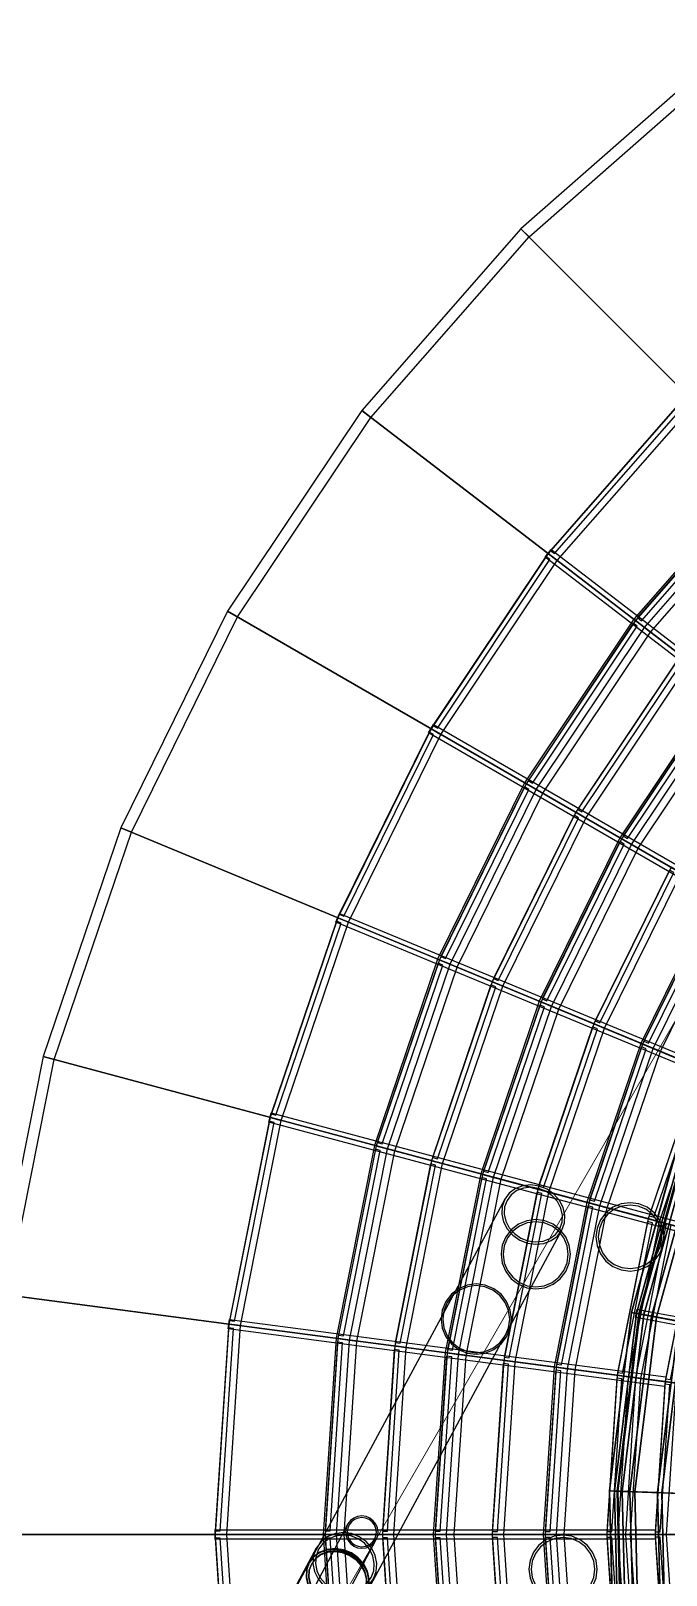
# Model space of a CAD drawing. Header units: millimetres. Extents: x -52000 to 54854, y -52000 to 53750.
# Drawn here: x -28107 to -18162, y -635 to 23532 of the extents above; entities that cross this region are included whole.
import ezdxf

# ---------------------------------------------------------------- set-up
doc = ezdxf.new("R2010")
doc.units = ezdxf.units.MM
for name, color, linetype, lineweight in [('D-BMK-AXIS', 7, 'Continuous', 13), ('D-STR-DECK', 7, 'Continuous', 25), ('D-STR-STRC', 7, 'Continuous', 25)]:
    doc.layers.add(name, color=color, linetype=linetype, lineweight=lineweight)

msp = doc.modelspace()

# ---------------------------------------------------------------- linework, layer by layer
at = {"layer": 'D-BMK-AXIS'}
msp.add_line((-52000, 0), (52000, 0), dxfattribs=at)
msp.add_lwpolyline([(0, 39259.8), (-34000, -19629.9), (34000, -19629.9)], close=True, dxfattribs=at)
at = {"layer": 'D-STR-DECK'}
for points in [[(-17483.6, 22785.1), (-17593.2, 22927.9), (-20435.4, 20435.4), (-20308.1, 20308.1)], [(-3652.6, 4760.1), (-17593.2, 22927.9), (-20435.4, 20435.4), (-4242.6, 4242.6)], [(-20308.1, 20308.1), (-20435.4, 20435.4), (-22927.9, 17593.2), (-22785.1, 17483.6)], [(-4242.6, 4242.6), (-20435.4, 20435.4), (-22927.9, 17593.2), (-4760.1, 3652.6)], [(-17707.1, 17707.1), (-17834.4, 17834.4), (-20009.7, 15354), (-19866.9, 15244.4)], [(-17819.7, 17735.9), (-17876.4, 17792.3), (-19973.4, 15401.1), (-19910.1, 15352.2)], [(-22785.1, 17483.6), (-22927.9, 17593.2), (-25028.1, 14450), (-24872.2, 14360)], [(-4760.1, 3652.6), (-22927.9, 17593.2), (-25028.1, 14450), (-5196.2, 3000)], [(-16404.9, 16404.9), (-16638.2, 16638.2), (-18667.6, 14324.2), (-18405.8, 14123.3)], [(-4242.6, 4242.6), (-16617, 16617), (-18643.8, 14305.9), (-4760.1, 3652.6)], [(-16489.7, 16489.7), (-16617, 16617), (-18643.8, 14305.9), (-18501, 14196.3)], [(-16599.4, 16521.4), (-16656.1, 16577.8), (-18610, 14349.8), (-18546.7, 14300.9)], [(-19866.9, 15244.4), (-20009.7, 15354), (-21842.6, 12610.8), (-21686.7, 12520.8)], [(-19982.2, 15258.2), (-20045.8, 15306.8), (-21812.8, 12662.2), (-21743.6, 12622.1)], [(-14591.9, 11102.2), (-20055.3, 15294.5), (-19964, 15413.5), (-14500.5, 11221.2)], [(-24872.2, 14360), (-25028.1, 14450), (-26700.1, 11059.6), (-26533.8, 10990.7)], [(-5196.2, 3000), (-25028.1, 14450), (-26700.1, 11059.6), (-5543.3, 2296.1)], [(-18405.8, 14123.3), (-18667.6, 14324.2), (-20377.6, 11765), (-20091.8, 11600)], [(-4760.1, 3652.6), (-18643.8, 14305.9), (-20351.6, 11750), (-5196.2, 3000)], [(-18501, 14196.3), (-18643.8, 14305.9), (-20351.6, 11750), (-20195.7, 11660)], [(-18613.9, 14213.4), (-18677.5, 14261.9), (-20323.9, 11797.9), (-20254.7, 11757.8)], [(-17790.7, 13651.3), (-17933.6, 13760.9), (-19576.3, 11302.4), (-19420.4, 11212.4)], [(-17902.3, 13670.1), (-17965.9, 13718.6), (-19549.6, 11348.5), (-19480.4, 11308.3)], [(-17039.9, 13075.2), (-17301.7, 13276.1), (-18886.6, 10904.2), (-18600.8, 10739.2)], [(-4760.1, 3652.6), (-17277.9, 13257.8), (-18860.6, 10889.2), (-5196.2, 3000)], [(-17135.1, 13148.2), (-17277.9, 13257.8), (-18860.6, 10889.2), (-18704.7, 10799.2)], [(-17245.5, 13168.5), (-17309.1, 13217.1), (-18834.9, 10933.6), (-18765.7, 10893.4)], [(-21686.7, 12520.8), (-21842.6, 12610.8), (-23301.8, 9651.9), (-23135.5, 9583)], [(-15916.2, 9102.6), (-21880.1, 12545.9), (-21805.1, 12675.8), (-15841.2, 9232.5)], [(-21802.9, 12519.5), (-21872.2, 12559.3), (-23278.9, 9706.8), (-23205.1, 9676)], [(-20091.8, 11600), (-20377.6, 11765), (-21738.9, 9004.5), (-21434, 8878.3)], [(-5196.2, 3000), (-20351.6, 11750), (-21711.2, 8993.1), (-5543.3, 2296.1)], [(-20195.7, 11660), (-20351.6, 11750), (-21711.2, 8993.1), (-21544.9, 8924.2)], [(-20309.8, 11662.2), (-20379.2, 11702), (-21689.9, 9044.2), (-21616.1, 9013.4)], [(-19420.4, 11212.4), (-19576.3, 11302.4), (-20884.1, 8650.5), (-20717.8, 8581.6)], [(-19533.5, 11216.4), (-19602.9, 11256.2), (-20863.6, 8699.6), (-20789.8, 8668.9)], [(-26533.8, 10990.7), (-26700.1, 11059.6), (-27915.3, 7479.9), (-27741.4, 7433.3)], [(-5543.3, 2296.1), (-26700.1, 11059.6), (-27915.3, 7479.9), (-5795.6, 1552.9)], [(-18600.8, 10739.2), (-18886.6, 10904.2), (-20148.3, 8345.7), (-19843.4, 8219.4)], [(-5196.2, 3000), (-18860.6, 10889.2), (-20120.6, 8334.2), (-5543.3, 2296.1)], [(-18704.7, 10799.2), (-18860.6, 10889.2), (-20120.6, 8334.2), (-19954.3, 8265.3)], [(-18816.8, 10804.9), (-18886.2, 10844.7), (-20100.9, 8381.6), (-20027.1, 8350.8)], [(-17929.4, 10351.6), (-18085.3, 10441.6), (-19293.5, 7991.6), (-19127.2, 7922.7)], [(-18040.5, 10359.1), (-18109.9, 10398.9), (-19274.6, 8037.1), (-19200.8, 8006.3)], [(-17109.8, 9878.4), (-17395.6, 10043.4), (-18557.7, 7686.9), (-18252.8, 7560.6)], [(-5196.2, 3000), (-17369.6, 10028.4), (-18530, 7675.4), (-5543.3, 2296.1)], [(-17213.7, 9938.4), (-17369.6, 10028.4), (-18530, 7675.4), (-18363.7, 7606.5)], [(-17323.8, 9947.6), (-17393.2, 9987.4), (-18511.9, 7719), (-18438, 7688.2)], [(-16968.1, 6947.2), (-23330.5, 9582.6), (-23273.1, 9721.2), (-16910.7, 7085.8)], [(-23135.5, 9583), (-23301.8, 9651.9), (-24362.2, 6527.8), (-24188.4, 6481.3)], [(-23250.4, 9566.5), (-23324.4, 9597), (-24346.8, 6585.2), (-24269.6, 6564.3)], [(-21434, 8878.3), (-21738.9, 9004.5), (-22728.2, 6090), (-22409.5, 6004.6)], [(-5543.3, 2296.1), (-21711.2, 8993.1), (-22699.3, 6082.2), (-5795.6, 1552.9)], [(-21544.9, 8924.2), (-21711.2, 8993.1), (-22699.3, 6082.2), (-22525.4, 6035.7)], [(-21658.3, 8911.4), (-21732.3, 8941.9), (-22684.9, 6135.7), (-22607.6, 6114.8)], [(-20717.8, 8581.6), (-20884.1, 8650.5), (-21834.5, 5850.5), (-21660.6, 5804)], [(-20830.4, 8570.8), (-20904.4, 8601.2), (-21820.7, 5902), (-21743.4, 5881.1)], [(-19843.4, 8219.4), (-20148.3, 8345.7), (-21065.3, 5644.4), (-20746.5, 5559)], [(-5543.3, 2296.1), (-20120.6, 8334.2), (-21036.3, 5636.7), (-5795.6, 1552.9)], [(-19954.3, 8265.3), (-20120.6, 8334.2), (-21036.3, 5636.7), (-20862.4, 5590.1)], [(-20066.2, 8256.3), (-20140.2, 8286.8), (-21022.9, 5686.2), (-20945.7, 5665.3)], [(-19127.2, 7922.7), (-19293.5, 7991.6), (-20171.5, 5404.9), (-19997.7, 5358.4)], [(-19238.3, 7915.7), (-19312.3, 7946.1), (-20158.7, 5452.5), (-20081.5, 5431.6)], [(-18252.8, 7560.6), (-18557.7, 7686.9), (-19402.3, 5198.8), (-19083.5, 5113.4)], [(-5543.3, 2296.1), (-18530, 7675.4), (-19373.3, 5191.1), (-5795.6, 1552.9)], [(-18363.7, 7606.5), (-18530, 7675.4), (-19373.3, 5191.1), (-19199.4, 5144.5)], [(-18474, 7601.3), (-18548, 7631.7), (-19361, 5236.7), (-19283.8, 5215.8)], [(-27741.4, 7433.3), (-27915.3, 7479.9), (-28652.8, 3772.2), (-28474.3, 3748.7)], [(-5795.6, 1552.9), (-27915.3, 7479.9), (-28652.8, 3772.2), (-5948.7, 783.2)], [(-17473, 7237.5), (-17639.3, 7306.4), (-18442, 4941.5), (-18268.2, 4894.9)], [(-17582.5, 7234.4), (-17656.4, 7264.8), (-18430.3, 4985), (-18353.1, 4964.1)], [(-24188.4, 6481.3), (-24362.2, 6527.8), (-25005.9, 3292.1), (-24827.4, 3268.6)], [(-17729.7, 4673), (-24381.6, 6455.4), (-24342.8, 6600.3), (-17690.9, 4817.9)], [(-24300.2, 6449.9), (-24377.5, 6470.4), (-24998, 3351), (-24918.7, 3340.4)], [(-22409.5, 6004.6), (-22728.2, 6090), (-23328.7, 3071.3), (-23001.5, 3028.2)], [(-5795.6, 1552.9), (-22699.3, 6082.2), (-23299, 3067.4), (-5948.7, 783.2)], [(-22525.4, 6035.7), (-22699.3, 6082.2), (-23299, 3067.4), (-23120.5, 3043.9)], [(-17842.5, 6143.2), (-17956, 6182.3), (-18706.7, 3475.5), (-18588.7, 3453.6)], [(-17956, 6182.3), (-17880.8, 6156.4), (-18628.5, 3461), (-18706.7, 3475.5)], [(-17880.8, 6156.4), (-17953.1, 6181.3), (-18703.7, 3475), (-18628.5, 3461)], [(-17953.1, 6181.3), (-17650.5, 6077.1), (-18389.1, 3416.5), (-18703.7, 3475)], [(-17578.2, 6052.2), (-17880.8, 6156.4), (-18628.5, 3461), (-18313.9, 3402.5)], [(-17880.8, 6156.4), (-17767.3, 6117.3), (-18510.5, 3439.1), (-18628.5, 3461)], [(-17767.3, 6117.3), (-17842.5, 6143.2), (-18588.7, 3453.6), (-18510.5, 3439.1)], [(-17243.4, 5936.9), (-17829.6, 6138.8), (-18575.3, 3451.1), (-17965.7, 3337.8)], [(-17829.6, 6138.8), (-17767.3, 6117.3), (-18510.5, 3439.1), (-18575.3, 3451.1)], [(-17767.3, 6117.3), (-17181.1, 5915.5), (-17900.9, 3325.8), (-18510.5, 3439.1)], [(-17650.5, 6077.1), (-17578.2, 6052.2), (-18313.9, 3402.5), (-18389.1, 3416.5)], [(-15308.9, 5270.9), (-17578.2, 6052.2), (-18313.9, 3402.5), (-15954.3, 2964.1)], [(-17578.2, 6052.2), (-17578.2, 6052.2), (-18313.9, 3402.5), (-18313.9, 3402.5)], [(-22636.2, 6008.2), (-22713.5, 6028.7), (-23291.7, 3122.3), (-23212.4, 3111.6)], [(-21660.6, 5804), (-21834.5, 5850.5), (-22411.4, 2950.5), (-22232.9, 2927)], [(-21770.9, 5778.6), (-21848.2, 5799.1), (-22404.3, 3003.3), (-22325.1, 2992.7)], [(-20746.5, 5559), (-21065.3, 5644.4), (-21621.8, 2846.6), (-21294.6, 2803.5)], [(-5795.6, 1552.9), (-21036.3, 5636.7), (-21592, 2842.6), (-5948.7, 783.2)], [(-20862.4, 5590.1), (-21036.3, 5636.7), (-21592, 2842.6), (-21413.6, 2819.2)], [(-20972.2, 5566.6), (-21049.5, 5587.1), (-21585.3, 2893.5), (-21506, 2882.9)], [(-19997.7, 5358.4), (-20171.5, 5404.9), (-20704.5, 2725.8), (-20526, 2702.3)], [(-20106.9, 5336.9), (-20184.2, 5357.4), (-20698, 2774.6), (-20618.7, 2763.9)], [(-19083.5, 5113.4), (-19402.3, 5198.8), (-19914.9, 2621.8), (-19587.7, 2578.8)], [(-5795.6, 1552.9), (-19373.3, 5191.1), (-19885.1, 2617.9), (-5948.7, 783.2)], [(-19199.4, 5144.5), (-19373.3, 5191.1), (-19885.1, 2617.9), (-19706.7, 2594.4)], [(-19308.2, 5124.9), (-19385.5, 5145.4), (-19878.9, 2664.8), (-19799.6, 2654.1)], [(-18268.2, 4894.9), (-18442, 4941.5), (-18929.3, 2492.1), (-18750.8, 2468.6)], [(-18376.3, 4877.5), (-18453.6, 4898.1), (-18923.3, 2536.7), (-18844.1, 2526.1)], [(-18082.1, 4845.1), (-18159.4, 4865.8), (-18639.2, 2453.9), (-18559.8, 2443.5)], [(-4829.6, 1294.1), (-18159.4, 4865.8), (-18639.2, 2453.9), (-4957.2, 652.6)], [(-17536.5, 4698.9), (-17710.3, 4745.5), (-18178.2, 2393.2), (-17999.8, 2369.7)], [(-17644.1, 4683.2), (-17721.5, 4703.7), (-18172.5, 2436), (-18093.2, 2425.4)], [(-5948.7, 783.2), (-28652.8, 3772.2), (-28900, 0), (-6000, 0)], [(-18588.7, 3453.6), (-18706.7, 3475.5), (-19051, 682.3), (-18931.1, 678)], [(-18706.7, 3475.5), (-18628.5, 3461), (-18971.5, 679.5), (-19051, 682.3)], [(-18628.5, 3461), (-18703.7, 3475), (-19047.9, 682.2), (-18971.5, 679.5)], [(-18703.7, 3475), (-18389.1, 3416.5), (-18728.2, 670.8), (-19047.9, 682.2)], [(-18313.9, 3402.5), (-18628.5, 3461), (-18971.5, 679.5), (-18651.7, 668)], [(-18628.5, 3461), (-18510.5, 3439.1), (-18851.5, 675.2), (-18971.5, 679.5)], [(-18510.5, 3439.1), (-18588.7, 3453.6), (-18931.1, 678), (-18851.5, 675.2)], [(-17965.7, 3337.8), (-18575.3, 3451.1), (-18917.4, 677.5), (-18297.8, 655.3)], [(-18575.3, 3451.1), (-18510.5, 3439.1), (-18851.5, 675.2), (-18917.4, 677.5)], [(-18510.5, 3439.1), (-17900.9, 3325.8), (-18231.9, 653), (-18851.5, 675.2)], [(-18389.1, 3416.5), (-18313.9, 3402.5), (-18651.7, 668), (-18728.2, 670.8)], [(-18628.5, 3461), (-18510.5, 3439.1), (-18588.7, 3453.6), (-18706.7, 3475.5)], [(-18628.5, 3461), (-18510.5, 3439.1), (-18588.7, 3453.6), (-18706.7, 3475.5)], [(-18313.9, 3402.5), (-18628.5, 3461), (-18703.7, 3475), (-18389.1, 3416.5)], [(-18313.9, 3402.5), (-18628.5, 3461), (-18703.7, 3475), (-18389.1, 3416.5)], [(-15954.3, 2964.1), (-18313.9, 3402.5), (-18651.7, 668), (-16253.2, 582.1)], [(-18313.9, 3402.5), (-18313.9, 3402.5), (-18651.7, 668), (-18651.7, 668)], [(-18325.8, 3338.6), (-18640.4, 3397.1), (-18616.6, 3524.9), (-18302, 3466.4)], [(-18616.6, 3524.9), (-18498.6, 3503), (-18522.4, 3375.2), (-18640.4, 3397.1)], [(-18510.5, 3439.1), (-17900.9, 3325.8), (-17965.7, 3337.8), (-18575.3, 3451.1)], [(-18510.5, 3439.1), (-17900.9, 3325.8), (-17965.7, 3337.8), (-18575.3, 3451.1)], [(-18498.6, 3503), (-17889.1, 3389.7), (-17912.8, 3261.9), (-18522.4, 3375.2)], [(-15954.3, 2964.1), (-18313.9, 3402.5), (-18313.9, 3402.5), (-15954.3, 2964.1)], [(-15954.3, 2964.1), (-18313.9, 3402.5), (-18313.9, 3402.5), (-15954.3, 2964.1)], [(-24827.4, 3268.6), (-25005.9, 3292.1), (-25221.6, 0), (-25041.6, 0)], [(-24934.2, 3222.9), (-25013.6, 3233.2), (-25221.6, 59.4), (-25141.6, 59.2)], [(-18188, 2318.9), (-25015.7, 3217.7), (-24996.1, 3366.4), (-18168.4, 2467.6)], [(-17900.9, 3325.8), (-17965.7, 3337.8), (-18297.8, 655.3), (-18231.9, 653)], [(-17900.9, 3325.8), (-17027.9, 3163.6), (-17344.5, 621.2), (-18231.9, 653)], [(-17900.9, 3325.8), (-17900.9, 3325.8), (-18231.9, 653), (-18231.9, 653)], [(-23001.5, 3028.2), (-23328.7, 3071.3), (-23530, 0), (-23200, 0)], [(-5948.7, 783.2), (-23299, 3067.4), (-23500, 0), (-6000, 0)], [(-23120.5, 3043.9), (-23299, 3067.4), (-23500, 0), (-23320, 0)], [(-23226.8, 3002.2), (-23306.1, 3012.5), (-23499.9, 55.4), (-23419.9, 55.2)], [(-22232.9, 2927), (-22411.4, 2950.5), (-22604.7, 0), (-22424.7, 0)], [(-22338.9, 2887.4), (-22418.3, 2897.7), (-22604.7, 53.3), (-22524.7, 53.1)], [(-21294.6, 2803.5), (-21621.8, 2846.6), (-21808.4, 0), (-21478.4, 0)], [(-5948.7, 783.2), (-21592, 2842.6), (-21778.4, 0), (-6000, 0)], [(-21413.6, 2819.2), (-21592, 2842.6), (-21778.4, 0), (-21598.4, 0)], [(-21519.3, 2781.5), (-21598.7, 2791.8), (-21778.3, 51.3), (-21698.3, 51.1)], [(-20526, 2702.3), (-20704.5, 2725.8), (-20883.1, 0), (-20703.1, 0)], [(-20631.5, 2666.7), (-20710.8, 2677), (-20883.1, 49.2), (-20803.1, 49)], [(-19587.7, 2578.8), (-19914.9, 2621.8), (-20086.7, 0), (-19756.7, 0)], [(-5948.7, 783.2), (-19885.1, 2617.9), (-20056.7, 0), (-6000, 0)], [(-19706.7, 2594.4), (-19885.1, 2617.9), (-20056.7, 0), (-19876.7, 0)], [(-19811.9, 2560.8), (-19891.2, 2571.1), (-20056.7, 47.3), (-19976.7, 47.1)], [(-18750.8, 2468.6), (-18929.3, 2492.1), (-19092.6, 0), (-18912.6, 0)], [(-18855.7, 2437.2), (-18935.1, 2447.5), (-19092.6, 45), (-19012.6, 44.8)], [(-18559.8, 2443.5), (-18639.2, 2453.9), (-18800, 0), (-18720, 0)], [(-4957.2, 652.6), (-18639.2, 2453.9), (-18800, 0), (-5000, 0)], [(-17999.8, 2369.7), (-18178.2, 2393.2), (-18335.1, 0), (-18155.1, 0)], [(-18104.5, 2340.1), (-18183.8, 2350.4), (-18335, 43.2), (-18255, 43)], [(-18971.5, 679.5), (-18851.5, 675.2), (-18931.1, 678), (-19051, 682.3)], [(-18971.5, 679.5), (-18851.5, 675.2), (-18931.1, 678), (-19051, 682.3)], [(-18931.1, 678), (-19051, 682.3), (-18979.7, -2136.5), (-18860.5, -2123.1)], [(-19051, 682.3), (-18971.5, 679.5), (-18900.6, -2127.6), (-18979.7, -2136.5)], [(-18651.7, 668), (-18971.5, 679.5), (-19047.9, 682.2), (-18728.2, 670.8)], [(-18651.7, 668), (-18971.5, 679.5), (-19047.9, 682.2), (-18728.2, 670.8)], [(-18971.5, 679.5), (-19047.9, 682.2), (-18976.7, -2136.1), (-18900.6, -2127.6)], [(-19047.9, 682.2), (-18728.2, 670.8), (-18658.7, -2100.3), (-18976.7, -2136.1)], [(-18651.7, 668), (-18971.5, 679.5), (-18900.6, -2127.6), (-18582.6, -2091.8)], [(-18971.5, 679.5), (-18851.5, 675.2), (-18781.4, -2114.2), (-18900.6, -2127.6)], [(-18851.5, 675.2), (-18931.1, 678), (-18860.5, -2123.1), (-18781.4, -2114.2)], [(-18851.5, 675.2), (-18231.9, 653), (-18297.8, 655.3), (-18917.4, 677.5)], [(-18851.5, 675.2), (-18231.9, 653), (-18297.8, 655.3), (-18917.4, 677.5)], [(-18297.8, 655.3), (-18917.4, 677.5), (-18846.8, -2121.5), (-18230.7, -2052.2)], [(-18917.4, 677.5), (-18851.5, 675.2), (-18781.4, -2114.2), (-18846.8, -2121.5)], [(-18851.5, 675.2), (-18231.9, 653), (-18165.3, -2044.8), (-18781.4, -2114.2)], [(-18728.2, 670.8), (-18651.7, 668), (-18582.6, -2091.8), (-18658.7, -2100.3)], [(-16253.2, 582.1), (-18651.7, 668), (-18651.7, 668), (-16253.2, 582.1)], [(-16253.2, 582.1), (-18651.7, 668), (-18651.7, 668), (-16253.2, 582.1)], [(-16253.2, 582.1), (-18651.7, 668), (-18582.6, -2091.8), (-16197.7, -1823.3)], [(-18651.7, 668), (-18651.7, 668), (-18582.6, -2091.8), (-18582.6, -2091.8)], [(-18231.9, 653), (-18297.8, 655.3), (-18230.7, -2052.2), (-18165.3, -2044.8)], [(-18231.9, 653), (-17344.5, 621.2), (-17344.5, 621.2), (-18231.9, 653)], [(-18231.9, 653), (-17344.5, 621.2), (-17344.5, 621.2), (-18231.9, 653)], [(-18231.9, 653), (-17344.5, 621.2), (-17282.8, -1945.5), (-18165.3, -2044.8)], [(-18231.9, 653), (-18231.9, 653), (-18165.3, -2044.8), (-18165.3, -2044.8)], [(-6000, 0), (-28900, 0), (-28652.8, -3772.2), (-5948.7, -783.2)], [(-18335.1, -75), (-25221.6, -75), (-25221.6, 75), (-18335.1, 75)], [(-25041.6, 0), (-25221.6, 0), (-25005.9, -3292.1), (-24827.4, -3268.6)], [(-23200, 0), (-23530, 0), (-23328.7, -3071.3), (-23001.5, -3028.2)], [(-6000, 0), (-23500, 0), (-23299, -3067.4), (-5948.7, -783.2)], [(-23320, 0), (-23500, 0), (-23299, -3067.4), (-23120.5, -3043.9)], [(-22424.7, 0), (-22604.7, 0), (-22411.4, -2950.5), (-22232.9, -2927)], [(-21478.4, 0), (-21808.4, 0), (-21621.8, -2846.6), (-21294.6, -2803.5)], [(-6000, 0), (-21778.4, 0), (-21592, -2842.6), (-5948.7, -783.2)], [(-21598.4, 0), (-21778.4, 0), (-21592, -2842.6), (-21413.6, -2819.2)], [(-20703.1, 0), (-20883.1, 0), (-20704.5, -2725.8), (-20526, -2702.3)], [(-19756.7, 0), (-20086.7, 0), (-19914.9, -2621.8), (-19587.7, -2578.8)], [(-6000, 0), (-20056.7, 0), (-19885.1, -2617.9), (-5948.7, -783.2)], [(-19876.7, 0), (-20056.7, 0), (-19885.1, -2617.9), (-19706.7, -2594.4)], [(-18912.6, 0), (-19092.6, 0), (-18929.3, -2492.1), (-18750.8, -2468.6)], [(-18720, 0), (-18800, 0), (-18639.2, -2453.9), (-18559.8, -2443.5)], [(-5000, 0), (-18800, 0), (-18639.2, -2453.9), (-4957.2, -652.6)], [(-18155.1, 0), (-18335.1, 0), (-18178.2, -2393.2), (-17999.8, -2369.7)], [(-25141.6, -59.2), (-25221.6, -59.4), (-25013.6, -3233.2), (-24934.2, -3222.9)], [(-23419.9, -55.2), (-23499.9, -55.4), (-23306.1, -3012.5), (-23226.8, -3002.2)], [(-22524.7, -53.1), (-22604.7, -53.3), (-22418.3, -2897.7), (-22338.9, -2887.4)], [(-21698.3, -51.1), (-21778.3, -51.3), (-21598.7, -2791.8), (-21519.3, -2781.5)], [(-20803.1, -49), (-20883.1, -49.2), (-20710.8, -2677), (-20631.5, -2666.7)], [(-19976.7, -47.1), (-20056.7, -47.3), (-19891.2, -2571.1), (-19811.9, -2560.8)], [(-19012.6, -44.8), (-19092.6, -45), (-18935.1, -2447.5), (-18855.7, -2437.2)], [(-18255, -43), (-18335, -43.2), (-18183.8, -2350.4), (-18104.5, -2340.1)]]:
    msp.add_lwpolyline(points, close=True, dxfattribs=at)
at = {"layer": 'D-STR-STRC'}
for points in [[(-22856.6, -924.9), (-19793.6, 4765.5), (-19753.5, 4876.5), (-19746.6, 4996.4), (-19773.4, 5117), (-19832, 5230), (-19918.5, 5327.7), (-20027, 5403.6), (-20150.1, 5452.4), (-20279.3, 5470.8), (-20406, 5457.5), (-20521.4, 5413.4), (-20617.6, 5341.7), (-20688.2, 5247), (-23751.2, -443.3), (-23791.3, -554.3), (-23798.2, -674.2)], [(-23216.9, -1056.1), (-22705.8, -90.1), (-22680.5, -29.1), (-22671.8, 36.4), (-22680.5, 102), (-22705.8, 163.1), (-22746.2, 215.7), (-22798.7, 256.1), (-22859.9, 281.6), (-22925.6, 290.4), (-22991.3, 282), (-23052.5, 257), (-23105, 216.9), (-23145.4, 164.6), (-23656.4, -801.5)], [(-22743.5, -693.9), (-22700.4, -577.3), (-22690.8, -452.2), (-22715.3, -327.2), (-22772.1, -210.8), (-22857.6, -110.9), (-22965.7, -34.4), (-23089.2, 13.6), (-23219.6, 29.7), (-23348.1, 13), (-23465.8, -35.6), (-23564.8, -112.6), (-23638.4, -212.8), (-25856.5, -4339.3)], [(-22814.1, -702.2), (-22842.7, -585.1), (-22902.8, -474.8), (-22990.2, -378.7), (-23099, -303.4), (-23221.7, -254), (-23350.1, -234), (-23475.3, -244.6), (-23588.8, -285.2), (-23682.9, -353), (-23751.2, -443.3), (-27406.2, -7233.4)]]:
    msp.add_lwpolyline(points, dxfattribs=at)
for points in [[(-19793.6, 4765.5), (-19753.5, 4876.5), (-19746.6, 4996.4), (-19773.4, 5117), (-19832, 5230), (-19918.5, 5327.7), (-20027, 5403.6), (-20150.1, 5452.4), (-20279.3, 5470.8), (-20406, 5457.5), (-20521.4, 5413.4), (-20617.6, 5341.7), (-20688.2, 5247), (-20728.3, 5136), (-20735.2, 5016.1), (-20708.5, 4895.5), (-20649.8, 4782.5), (-20563.3, 4684.8), (-20454.8, 4608.9), (-20331.7, 4560.1), (-20202.5, 4541.7), (-20075.9, 4555), (-19960.5, 4599.1), (-19864.2, 4670.8)], [(-19828.8, 4784.4), (-19791.9, 4886.7), (-19785.5, 4997.2), (-19810.2, 5108.2), (-19864.2, 5212.4), (-19943.9, 5302.4), (-20043.9, 5372.3), (-20157.2, 5417.3), (-20276.3, 5434.2), (-20393, 5421.9), (-20499.3, 5381.4), (-20588, 5315.3), (-20653, 5228.1), (-20690, 5125.8), (-20696.3, 5015.3), (-20671.6, 4904.3), (-20617.6, 4800.1), (-20537.9, 4710.1), (-20438, 4640.2), (-20324.6, 4595.2), (-20205.5, 4578.3), (-20088.9, 4590.6), (-19982.6, 4631.1), (-19893.9, 4697.2)], [(-18192.2, 4658.4), (-18210.4, 4796.8), (-18263.9, 4925.9), (-18348.9, 5036.7), (-18459.7, 5121.7), (-18588.7, 5175.1), (-18727.2, 5193.3), (-18865.6, 5175.1), (-18994.6, 5121.7), (-19105.4, 5036.7), (-19190.5, 4925.9), (-19243.9, 4796.8), (-19262.1, 4658.4), (-19243.9, 4519.9), (-19190.5, 4390.9), (-19105.4, 4280.1), (-18994.6, 4195.1), (-18865.6, 4141.6), (-18727.2, 4123.4), (-18588.7, 4141.6), (-18459.7, 4195.1), (-18348.9, 4280.1), (-18263.9, 4390.9), (-18210.4, 4519.9)], [(-18192.2, 4658.4), (-18210.4, 4796.8), (-18263.9, 4925.9), (-18348.9, 5036.7), (-18459.7, 5121.7), (-18588.7, 5175.1), (-18727.2, 5193.3), (-18865.6, 5175.1), (-18994.6, 5121.7), (-19105.4, 5036.7), (-19190.5, 4925.9), (-19243.9, 4796.8), (-19262.1, 4658.4), (-19243.9, 4519.9), (-19190.5, 4390.9), (-19105.4, 4280.1), (-18994.6, 4195.1), (-18865.6, 4141.6), (-18727.2, 4123.4), (-18588.7, 4141.6), (-18459.7, 4195.1), (-18348.9, 4280.1), (-18263.9, 4390.9), (-18210.4, 4519.9)], [(-18229.7, 4658.4), (-18246.7, 4787.1), (-18296.4, 4907.1), (-18375.4, 5010.1), (-18478.4, 5089.2), (-18598.4, 5138.9), (-18727.2, 5155.8), (-18855.9, 5138.9), (-18975.9, 5089.2), (-19078.9, 5010.1), (-19158, 4907.1), (-19207.7, 4787.1), (-19224.6, 4658.4), (-19207.7, 4529.6), (-19158, 4409.7), (-19078.9, 4306.6), (-18975.9, 4227.6), (-18855.9, 4177.9), (-18727.2, 4160.9), (-18598.4, 4177.9), (-18478.4, 4227.6), (-18375.4, 4306.6), (-18296.4, 4409.7), (-18246.7, 4529.6)], [(-18229.7, 4658.4), (-18246.7, 4787.1), (-18296.4, 4907.1), (-18375.4, 5010.1), (-18478.4, 5089.2), (-18598.4, 5138.9), (-18727.2, 5155.8), (-18855.9, 5138.9), (-18975.9, 5089.2), (-19078.9, 5010.1), (-19158, 4907.1), (-19207.7, 4787.1), (-19224.6, 4658.4), (-19207.7, 4529.6), (-19158, 4409.7), (-19078.9, 4306.6), (-18975.9, 4227.6), (-18855.9, 4177.9), (-18727.2, 4160.9), (-18598.4, 4177.9), (-18478.4, 4227.6), (-18375.4, 4306.6), (-18296.4, 4409.7), (-18246.7, 4529.6)], [(-19661.8, 4385.7), (-19680.3, 4525.9), (-19734.4, 4656.6), (-19820.5, 4768.8), (-19932.7, 4854.9), (-20063.4, 4909), (-20203.6, 4927.5), (-20343.8, 4909), (-20474.5, 4854.9), (-20586.7, 4768.8), (-20672.8, 4656.6), (-20726.9, 4525.9), (-20745.4, 4385.7), (-20726.9, 4245.4), (-20672.8, 4114.8), (-20586.7, 4002.6), (-20474.5, 3916.5), (-20343.8, 3862.4), (-20203.6, 3843.9), (-20063.4, 3862.4), (-19932.7, 3916.5), (-19820.5, 4002.6), (-19734.4, 4114.8), (-19680.3, 4245.4)], [(-19661.8, 4385.7), (-19680.3, 4525.9), (-19734.4, 4656.6), (-19820.5, 4768.8), (-19932.7, 4854.9), (-20063.4, 4909), (-20203.6, 4927.5), (-20343.8, 4909), (-20474.5, 4854.9), (-20586.7, 4768.8), (-20672.8, 4656.6), (-20726.9, 4525.9), (-20745.4, 4385.7), (-20726.9, 4245.4), (-20672.8, 4114.8), (-20586.7, 4002.6), (-20474.5, 3916.5), (-20343.8, 3862.4), (-20203.6, 3843.9), (-20063.4, 3862.4), (-19932.7, 3916.5), (-19820.5, 4002.6), (-19734.4, 4114.8), (-19680.3, 4245.4)], [(-19693.6, 4385.7), (-19711, 4517.7), (-19762, 4640.6), (-19843, 4746.2), (-19948.6, 4827.3), (-20071.6, 4878.2), (-20203.6, 4895.6), (-20335.6, 4878.2), (-20458.5, 4827.3), (-20564.1, 4746.2), (-20645.2, 4640.6), (-20696.1, 4517.7), (-20713.5, 4385.7), (-20696.1, 4253.7), (-20645.2, 4130.7), (-20564.1, 4025.1), (-20458.5, 3944.1), (-20335.6, 3893.1), (-20203.6, 3875.7), (-20071.6, 3893.1), (-19948.6, 3944.1), (-19843, 4025.1), (-19762, 4130.7), (-19711, 4253.7)], [(-19693.6, 4385.7), (-19711, 4517.7), (-19762, 4640.6), (-19843, 4746.2), (-19948.6, 4827.3), (-20071.6, 4878.2), (-20203.6, 4895.6), (-20335.6, 4878.2), (-20458.5, 4827.3), (-20564.1, 4746.2), (-20645.2, 4640.6), (-20696.1, 4517.7), (-20713.5, 4385.7), (-20696.1, 4253.7), (-20645.2, 4130.7), (-20564.1, 4025.1), (-20458.5, 3944.1), (-20335.6, 3893.1), (-20203.6, 3875.7), (-20071.6, 3893.1), (-19948.6, 3944.1), (-19843, 4025.1), (-19762, 4130.7), (-19711, 4253.7)], [(-20585, 3370.8), (-20603.7, 3513.2), (-20658.7, 3645.8), (-20746.1, 3759.7), (-20860, 3847.1), (-20992.7, 3902.1), (-21135, 3920.8), (-21277.4, 3902.1), (-21410, 3847.1), (-21523.9, 3759.7), (-21611.3, 3645.8), (-21666.3, 3513.2), (-21685, 3370.8), (-21666.3, 3228.5), (-21611.3, 3095.8), (-21523.9, 2981.9), (-21410, 2894.5), (-21277.4, 2839.6), (-21135, 2820.8), (-20992.7, 2839.6), (-20860, 2894.5), (-20746.1, 2981.9), (-20658.7, 3095.8), (-20603.7, 3228.5)], [(-20610, 3370.8), (-20627.9, 3506.7), (-20680.3, 3633.3), (-20763.8, 3742), (-20872.5, 3825.5), (-20999.1, 3877.9), (-21135, 3895.8), (-21270.9, 3877.9), (-21397.5, 3825.5), (-21506.2, 3742), (-21589.7, 3633.3), (-21642.1, 3506.7), (-21660, 3370.8), (-21642.1, 3234.9), (-21589.7, 3108.3), (-21506.2, 2999.6), (-21397.5, 2916.1), (-21270.9, 2863.7), (-21135, 2845.8), (-20999.1, 2863.7), (-20872.5, 2916.1), (-20763.8, 2999.6), (-20680.3, 3108.3), (-20627.9, 3234.9)], [(-22925.6, 290.4), (-22991.3, 282), (-23052.5, 257), (-23105, 216.9), (-23145.4, 164.6), (-23170.7, 103.6), (-23179.4, 38.1), (-23170.7, -27.5), (-23145.4, -88.6), (-23105, -141.2), (-23052.5, -181.6), (-22991.3, -207.1), (-22925.6, -215.9), (-22859.9, -207.5), (-22798.7, -182.4), (-22746.2, -142.4), (-22705.8, -90.1), (-22680.5, -29.1), (-22671.8, 36.4), (-22680.5, 102), (-22705.8, 163.1), (-22746.2, 215.7), (-22798.7, 256.1), (-22859.9, 281.6)], [(-22925.6, 265.5), (-22984.8, 257.9), (-23040, 235.3), (-23087.4, 199.2), (-23123.7, 152), (-23146.6, 97.1), (-23154.4, 38), (-23146.6, -21.1), (-23123.7, -76.2), (-23087.4, -123.6), (-23040, -160.1), (-22984.8, -183.1), (-22925.6, -191), (-22866.4, -183.4), (-22811.2, -160.8), (-22763.8, -124.7), (-22727.5, -77.5), (-22704.6, -22.6), (-22696.8, 36.5), (-22704.6, 95.6), (-22727.5, 150.7), (-22763.8, 198.1), (-22811.2, 234.6), (-22866.4, 257.6)], [(-22743.5, -693.9), (-22700.4, -577.3), (-22690.8, -452.2), (-22715.3, -327.2), (-22772.1, -210.8), (-22857.6, -110.9), (-22965.7, -34.4), (-23089.2, 13.6), (-23219.6, 29.7), (-23348.1, 13), (-23465.8, -35.6), (-23564.8, -112.6), (-23638.4, -212.8), (-23681.4, -329.5), (-23691, -454.6), (-23666.6, -579.6), (-23609.7, -696), (-23524.3, -795.8), (-23416.1, -872.4), (-23292.7, -920.3), (-23162.2, -936.5), (-23033.8, -919.7), (-22916, -871.2), (-22817, -794.1)], [(-22856.6, -924.9), (-22816.5, -813.8), (-22809.6, -693.9), (-22836.4, -573.4), (-22895, -460.3), (-22981.5, -362.6), (-23090, -286.7), (-23213.1, -237.9), (-23342.3, -219.6), (-23469, -232.8), (-23584.4, -276.9), (-23680.6, -348.7), (-23751.2, -443.3), (-23791.3, -554.3), (-23798.2, -674.2), (-23771.5, -794.8), (-23712.8, -907.8), (-23626.3, -1005.6), (-23517.8, -1081.4), (-23394.7, -1130.2), (-23265.5, -1148.6), (-23138.9, -1135.3), (-23023.5, -1091.3), (-22927.2, -1019.5)], [(-22856.6, -924.9), (-22818.8, -818.1), (-22814.1, -702.2), (-22842.7, -585.1), (-22902.8, -474.8), (-22990.2, -378.7), (-23099, -303.4), (-23221.7, -254), (-23350.1, -234), (-23475.3, -244.6), (-23588.8, -285.2), (-23682.9, -353), (-23751.2, -443.3), (-23789, -550), (-23793.8, -665.9), (-23765.1, -783), (-23705, -893.4), (-23617.6, -989.5), (-23508.8, -1064.8), (-23386.1, -1114.1), (-23257.7, -1134.2), (-23132.5, -1123.5), (-23019, -1082.9), (-22924.9, -1015.2)], [(-22778.7, -675), (-22739, -567.5), (-22730.2, -452.3), (-22752.7, -337.1), (-22805.1, -229.9), (-22883.8, -137.9), (-22983.4, -67.4), (-23097.2, -23.2), (-23217.3, -8.3), (-23335.7, -23.7), (-23444.2, -68.5), (-23535.4, -139.4), (-23603.1, -231.8), (-23642.8, -339.2), (-23651.7, -454.5), (-23629.1, -569.6), (-23576.7, -676.9), (-23498, -768.9), (-23398.4, -839.4), (-23284.7, -883.6), (-23164.5, -898.5), (-23046.2, -883), (-22937.7, -838.3), (-22846.5, -767.3)], [(-19241.3, -544.6), (-19259.5, -406.1), (-19312.9, -277.1), (-19397.9, -166.3), (-19508.7, -81.3), (-19637.8, -27.8), (-19776.2, -9.6), (-19914.7, -27.8), (-20043.7, -81.3), (-20154.5, -166.3), (-20239.5, -277.1), (-20293, -406.1), (-20311.2, -544.6), (-20293, -683), (-20239.5, -812.1), (-20154.5, -922.9), (-20043.7, -1007.9), (-19914.7, -1061.3), (-19776.2, -1079.5), (-19637.8, -1061.3), (-19508.7, -1007.9), (-19397.9, -922.9), (-19312.9, -812.1), (-19259.5, -683)], [(-19241.3, -544.6), (-19259.5, -406.1), (-19312.9, -277.1), (-19397.9, -166.3), (-19508.7, -81.3), (-19637.8, -27.8), (-19776.2, -9.6), (-19914.7, -27.8), (-20043.7, -81.3), (-20154.5, -166.3), (-20239.5, -277.1), (-20293, -406.1), (-20311.2, -544.6), (-20293, -683), (-20239.5, -812.1), (-20154.5, -922.9), (-20043.7, -1007.9), (-19914.7, -1061.3), (-19776.2, -1079.5), (-19637.8, -1061.3), (-19508.7, -1007.9), (-19397.9, -922.9), (-19312.9, -812.1), (-19259.5, -683)], [(-19278.8, -544.6), (-19295.7, -415.8), (-19345.4, -295.9), (-19424.5, -192.8), (-19527.5, -113.8), (-19647.5, -64.1), (-19776.2, -47.1), (-19905, -64.1), (-20024.9, -113.8), (-20128, -192.8), (-20207, -295.9), (-20256.7, -415.8), (-20273.7, -544.6), (-20256.7, -673.3), (-20207, -793.3), (-20128, -896.3), (-20024.9, -975.4), (-19905, -1025.1), (-19776.2, -1042), (-19647.5, -1025.1), (-19527.5, -975.4), (-19424.5, -896.3), (-19345.4, -793.3), (-19295.7, -673.3)], [(-19278.8, -544.6), (-19295.7, -415.8), (-19345.4, -295.9), (-19424.5, -192.8), (-19527.5, -113.8), (-19647.5, -64.1), (-19776.2, -47.1), (-19905, -64.1), (-20024.9, -113.8), (-20128, -192.8), (-20207, -295.9), (-20256.7, -415.8), (-20273.7, -544.6), (-20256.7, -673.3), (-20207, -793.3), (-20128, -896.3), (-20024.9, -975.4), (-19905, -1025.1), (-19776.2, -1042), (-19647.5, -1025.1), (-19527.5, -975.4), (-19424.5, -896.3), (-19345.4, -793.3), (-19295.7, -673.3)], [(-22891.8, -905.9), (-22854.9, -803.6), (-22848.5, -693.1), (-22873.2, -582.1), (-22927.2, -478), (-23006.9, -387.9), (-23106.9, -318), (-23220.2, -273.1), (-23339.3, -256.1), (-23456, -268.4), (-23562.3, -308.9), (-23651, -375.1), (-23716, -462.2), (-23753, -564.6), (-23759.3, -675), (-23734.6, -786.1), (-23680.6, -890.2), (-23600.9, -980.3), (-23501, -1050.1), (-23387.6, -1095.1), (-23268.5, -1112), (-23151.9, -1099.8), (-23045.6, -1059.2), (-22956.9, -993.1)], [(-22891.8, -905.9), (-22857, -807.6), (-22852.6, -700.8), (-22879, -592.9), (-22934.4, -491.2), (-23014.9, -402.7), (-23115.1, -333.3), (-23228.2, -287.9), (-23346.5, -269.4), (-23461.8, -279.2), (-23566.4, -316.6), (-23653.1, -379), (-23716, -462.2), (-23750.8, -560.6), (-23755.2, -667.3), (-23728.8, -775.2), (-23673.5, -876.9), (-23592.9, -965.4), (-23492.7, -1034.8), (-23379.6, -1080.3), (-23261.4, -1098.7), (-23146, -1088.9), (-23041.4, -1051.5), (-22954.7, -989.1)]]:
    msp.add_lwpolyline(points, close=True, dxfattribs=at)

doc.saveas('drawing.dxf')
